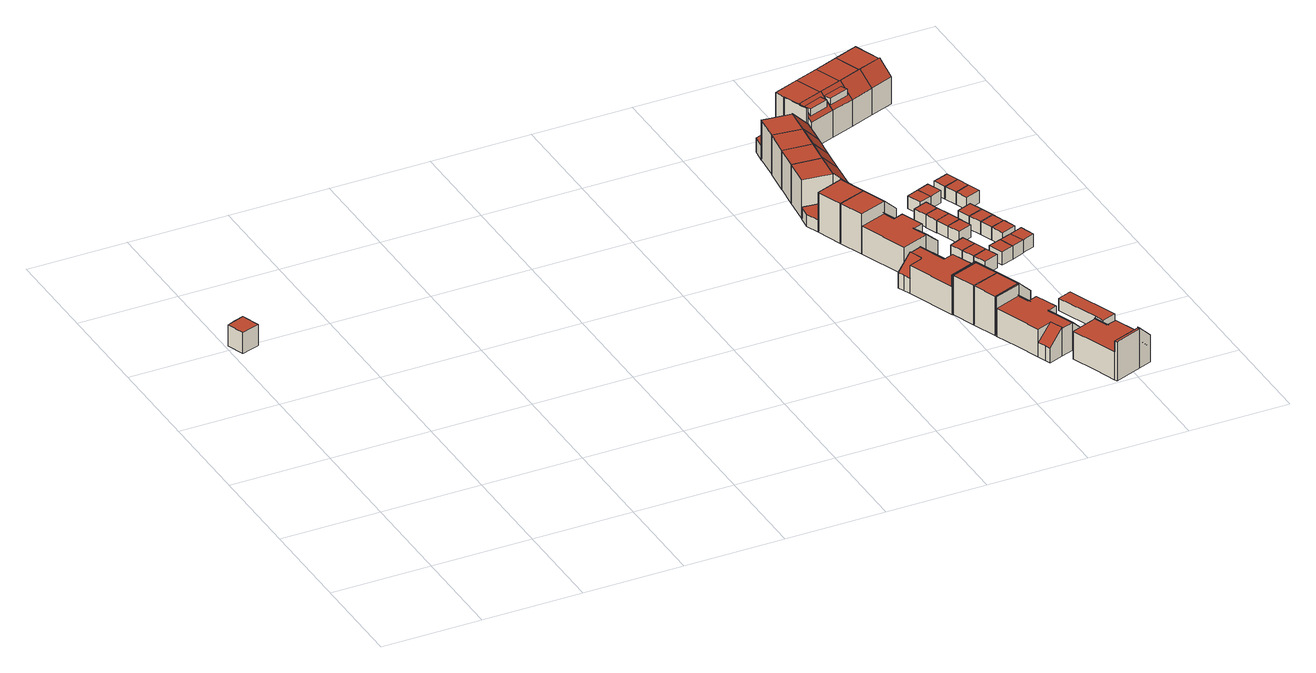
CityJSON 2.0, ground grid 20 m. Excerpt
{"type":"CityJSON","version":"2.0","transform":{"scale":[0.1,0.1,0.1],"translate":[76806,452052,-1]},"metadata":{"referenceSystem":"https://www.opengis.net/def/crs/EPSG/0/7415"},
"CityObjects":{
"building1":{"type":"Building","attributes":{"Volume":63.11,"Dakoppervlakte":14.38,"Muuroppervlakte":66.57,"Vloeroppervlakte":14.38,"hoogte_Z_max_in_m_NAP":3.98,"GEB_DOEL":"overige gebruiksfunctie","dateOfConstruction":"1982-01-01","measuredHeight":4.39},"geometry":[{"type":"Solid","lod":"2","boundaries":[[[[0,1,2,3,4,5,6,7,8]],[[9,10,11,12,13,14,15,16,17]],[[2,1,14,13]],[[10,5,4,11]],[[14,1,0,8,7,6,5,10,9,17,16,15]],[[11,4,3,2,13,12]]]],"semantics":{"surfaces":[{"type":"GroundSurface"},{"type":"RoofSurface"},{"type":"WallSurface"}],"values":[[0,1,2,2,2,2]]}}]},
"building2":{"type":"Building","attributes":{"Volume":631.82,"Dakoppervlakte":130.33,"Muuroppervlakte":265.92,"Vloeroppervlakte":115.38,"hoogte_Z_max_in_m_NAP":8.09,"GEB_DOEL":"woonfunctie","dateOfConstruction":"1982-01-01","measuredHeight":8.44},"geometry":[{"type":"Solid","lod":"2","boundaries":[[[[18,19,20,21,22,23,24,25,26,27,28]],[[29,30,31,32,33,34,35,36,37,38,39,40,41]],[[42,43,44,45,40,46]],[[47,48,32,49,50,51,52,53,54,55,35]],[[56,57,58,59]],[[60,61,62,63]],[[21,20,38,37]],[[41,45,28,27,29]],[[20,19,43,42,38]],[[18,44,43,19]],[[18,28,45,44]],[[45,41,40]],[[39,46,40]],[[46,39,38,42]],[[37,54,53,22,21]],[[56,26,25,57]],[[27,26,56,59,29]],[[60,57,25,24,61]],[[62,61,24,23,52]],[[63,58,57,60]],[[63,62,52,51,58]],[[48,33,32]],[[33,48,47,34]],[[34,47,35]],[[54,37,36,55]],[[55,36,35]],[[31,49,32]],[[50,49,31,30]],[[51,50,30,29,59,58]],[[23,22,53,52]]]],"semantics":{"surfaces":[{"type":"GroundSurface"},{"type":"RoofSurface"},{"type":"WallSurface"}],"values":[[0,1,1,1,1,1,2,2,2,2,2,2,2,2,2,2,2,2,2,2,2,2,2,2,2,2,2,2,2,2]]}}]},
"building3":{"type":"Building","attributes":{"Volume":345.55,"Dakoppervlakte":49.76,"Muuroppervlakte":207.86,"Vloeroppervlakte":43.97,"hoogte_Z_max_in_m_NAP":8.09,"GEB_DOEL":"woonfunctie","dateOfConstruction":"1982-01-01","measuredHeight":8.43},"geometry":[{"type":"Solid","lod":"2","boundaries":[[[[64,65,66,67,68,69]],[[56,70,71,57]],[[72,61,60,73]],[[65,56,57,66]],[[65,64,70,56]],[[69,71,70,64]],[[73,71,69,68,72]],[[72,68,67,61]],[[66,57,60,61,67]],[[60,57,71,73]]]],"semantics":{"surfaces":[{"type":"GroundSurface"},{"type":"RoofSurface"},{"type":"WallSurface"}],"values":[[0,1,1,2,2,2,2,2,2,2]]}}]},
"building4":{"type":"Building","attributes":{"Volume":350.08,"Dakoppervlakte":50.56,"Muuroppervlakte":208.28,"Vloeroppervlakte":44.71,"hoogte_Z_max_in_m_NAP":8.09,"GEB_DOEL":"woonfunctie","dateOfConstruction":"1982-01-01","measuredHeight":8.39},"geometry":[{"type":"Solid","lod":"2","boundaries":[[[[74,75,76,64,69,68]],[[70,77,78,71]],[[79,80,72,73]],[[71,69,64,70]],[[70,64,76,77]],[[75,78,77,76]],[[80,74,68,72]],[[68,69,71,73,72]],[[79,78,75,74,80]],[[73,71,78,79]]]],"semantics":{"surfaces":[{"type":"GroundSurface"},{"type":"RoofSurface"},{"type":"WallSurface"}],"values":[[0,1,1,2,2,2,2,2,2,2]]}}]},
"building5":{"type":"Building","attributes":{"Volume":629.74,"Dakoppervlakte":131.59,"Muuroppervlakte":264.04,"Vloeroppervlakte":116.25,"hoogte_Z_max_in_m_NAP":8.09,"GEB_DOEL":"woonfunctie","dateOfConstruction":"1982-01-01","measuredHeight":8.4},"geometry":[{"type":"Solid","lod":"2","boundaries":[[[[81,82,83,84,76,75,74,85,86,87,88,89]],[[90,91,92,93,94,95,96,97,98,99,100,101,102,103]],[[104,105,106,107,93,108]],[[109,101,110,111,98,112,113,114,115,116,117]],[[77,118,119,78]],[[80,79,120,121]],[[96,95,88,87]],[[82,81,104,108]],[[104,81,89,105]],[[89,88,95,106,105]],[[92,108,93]],[[106,95,94,107]],[[107,94,93]],[[87,86,114,113,96]],[[78,75,76,77]],[[118,77,76,84,90]],[[121,115,85,74,80]],[[74,75,78,79,80]],[[79,78,119,120]],[[119,116,115,121,120]],[[111,99,98]],[[99,111,110,100]],[[100,110,101]],[[117,103,102,109]],[[109,102,101]],[[97,112,98]],[[97,96,113,112]],[[118,90,103,117,116,119]],[[115,114,86,85]],[[90,84,83,82,108,92,91]]]],"semantics":{"surfaces":[{"type":"GroundSurface"},{"type":"RoofSurface"},{"type":"WallSurface"}],"values":[[0,1,1,1,1,1,2,2,2,2,2,2,2,2,2,2,2,2,2,2,2,2,2,2,2,2,2,2,2,2]]}}]},
"building6":{"type":"Building","attributes":{"Volume":73.48,"Dakoppervlakte":29.2,"Muuroppervlakte":61.41,"Vloeroppervlakte":29.2,"hoogte_Z_max_in_m_NAP":2.24,"GEB_DOEL":"overige gebruiksfunctie","dateOfConstruction":"1982-01-01","measuredHeight":2.52},"geometry":[{"type":"Solid","lod":"2","boundaries":[[[[122,123,124,125,126]],[[127,128,129,130,131]],[[123,122,128,127]],[[126,129,128,122]],[[126,125,130,129]],[[124,131,130,125]],[[127,131,124,123]]]],"semantics":{"surfaces":[{"type":"GroundSurface"},{"type":"RoofSurface"},{"type":"WallSurface"}],"values":[[0,1,2,2,2,2,2]]}}]},
"building7":{"type":"Building","attributes":{"Volume":375.95,"Dakoppervlakte":54.83,"Muuroppervlakte":213.98,"Vloeroppervlakte":48.4,"hoogte_Z_max_in_m_NAP":8.09,"GEB_DOEL":"woonfunctie","dateOfConstruction":"1982-01-01","measuredHeight":8.38},"geometry":[{"type":"Solid","lod":"2","boundaries":[[[[132,124,133,123,134,135]],[[136,137,138,139]],[[140,141,142,143]],[[124,138,137,133]],[[139,138,124,132]],[[132,135,136,139]],[[141,136,135,134,142]],[[134,123,143,142]],[[140,143,123,133,137]],[[140,137,136,141]]]],"semantics":{"surfaces":[{"type":"GroundSurface"},{"type":"RoofSurface"},{"type":"WallSurface"}],"values":[[0,1,1,2,2,2,2,2,2,2]]}}]},
"building8":{"type":"Building","attributes":{"Volume":358.15,"Dakoppervlakte":52.11,"Muuroppervlakte":210.43,"Vloeroppervlakte":46.04,"hoogte_Z_max_in_m_NAP":8.09,"GEB_DOEL":"woonfunctie","dateOfConstruction":"1982-01-01","measuredHeight":8.38},"geometry":[{"type":"Solid","lod":"2","boundaries":[[[[132,135,134,144,145,146]],[[139,147,148,136]],[[141,149,150,142]],[[132,146,147,139]],[[147,146,145,148]],[[139,136,135,132]],[[145,144,150,149,148]],[[134,142,150,144]],[[135,136,141,142,134]],[[141,136,148,149]]]],"semantics":{"surfaces":[{"type":"GroundSurface"},{"type":"RoofSurface"},{"type":"WallSurface"}],"values":[[0,1,1,2,2,2,2,2,2,2]]}}]},
"building9":{"type":"Building","attributes":{"Volume":495.8,"Dakoppervlakte":99.49,"Muuroppervlakte":199.19,"Vloeroppervlakte":91.23,"hoogte_Z_max_in_m_NAP":5.7,"GEB_DOEL":"woonfunctie","dateOfConstruction":"1982-01-01","measuredHeight":5.99},"geometry":[{"type":"Solid","lod":"2","boundaries":[[[[146,151,144,152,153,154]],[[155,156,157,158,159,160,161,162,163,164]],[[159,165,166,156,167,168,169,170,171,172]],[[161,151,146,162]],[[146,154,163,162]],[[161,171,170,144,151]],[[153,152,169,168,164]],[[170,169,152,144]],[[166,157,156]],[[157,166,165,158]],[[158,165,159]],[[171,161,160,172]],[[172,160,159]],[[155,167,156]],[[167,155,164,168]],[[163,154,153,164]]]],"semantics":{"surfaces":[{"type":"GroundSurface"},{"type":"RoofSurface"},{"type":"WallSurface"}],"values":[[0,1,1,2,2,2,2,2,2,2,2,2,2,2,2,2]]}}]},
"building10":{"type":"Building","attributes":{"Volume":377.14,"Dakoppervlakte":55.23,"Muuroppervlakte":212.47,"Vloeroppervlakte":48.78,"hoogte_Z_max_in_m_NAP":8.08,"GEB_DOEL":"woonfunctie","dateOfConstruction":"1982-01-01","measuredHeight":8.31},"geometry":[{"type":"Solid","lod":"2","boundaries":[[[[173,174,175,176,177,178]],[[179,180,181,182]],[[183,184,185,186]],[[179,182,175,174]],[[179,174,173,180]],[[178,181,180,173]],[[186,181,178,177,183]],[[183,177,176,184]],[[185,184,176,175,182]],[[181,186,185,182]]]],"semantics":{"surfaces":[{"type":"GroundSurface"},{"type":"RoofSurface"},{"type":"WallSurface"}],"values":[[0,1,1,2,2,2,2,2,2,2]]}}]},
"building11":{"type":"Building","attributes":{"Volume":340.98,"Dakoppervlakte":49.73,"Muuroppervlakte":205.71,"Vloeroppervlakte":43.99,"hoogte_Z_max_in_m_NAP":8.08,"GEB_DOEL":"woonfunctie","dateOfConstruction":"1982-01-01","measuredHeight":8.33},"geometry":[{"type":"Solid","lod":"2","boundaries":[[[[175,174,187,188,189,176]],[[190,179,182,191]],[[184,192,193,185]],[[188,187,190,191]],[[179,190,187,174]],[[179,174,175,182]],[[184,185,182,175,176]],[[184,176,189,192]],[[189,188,191,193,192]],[[185,193,191,182]]]],"semantics":{"surfaces":[{"type":"GroundSurface"},{"type":"RoofSurface"},{"type":"WallSurface"}],"values":[[0,1,1,2,2,2,2,2,2,2]]}}]},
"building12":{"type":"Building","attributes":{"Volume":511.11,"Dakoppervlakte":100.21,"Muuroppervlakte":246.52,"Vloeroppervlakte":91.75,"hoogte_Z_max_in_m_NAP":8.06,"GEB_DOEL":"woonfunctie","dateOfConstruction":"1982-01-01","measuredHeight":8.38},"geometry":[{"type":"Solid","lod":"2","boundaries":[[[[194,195,196,197,198,199,200,201,202,203]],[[204,205,206,207,208,209,210,211,212,213,214]],[[208,215,216,205,217,218,219,220,221,222,223,224]],[[225,226,227,228,229]],[[230,231,232,233]],[[199,211,210,200]],[[220,203,202,201,222,221]],[[210,223,222,201,200]],[[226,213,197,196,227]],[[195,194,232,231,228]],[[203,220,233,232,194]],[[230,229,228,231]],[[230,233,220,219,229]],[[216,206,205]],[[206,216,215,207]],[[207,215,208]],[[223,210,209,224]],[[224,209,208]],[[204,217,205]],[[217,204,214,218]],[[218,214,213,226,225,229,219]],[[227,196,195,228]],[[199,198,197,213,212,211]]]],"semantics":{"surfaces":[{"type":"GroundSurface"},{"type":"RoofSurface"},{"type":"WallSurface"}],"values":[[0,1,1,1,1,2,2,2,2,2,2,2,2,2,2,2,2,2,2,2,2,2,2]]}}]},
"building13":{"type":"Building","attributes":{"Volume":353.76,"Dakoppervlakte":51.44,"Muuroppervlakte":208.81,"Vloeroppervlakte":45.46,"hoogte_Z_max_in_m_NAP":8.09,"GEB_DOEL":"woonfunctie","dateOfConstruction":"1982-01-01","measuredHeight":8.36},"geometry":[{"type":"Solid","lod":"2","boundaries":[[[[234,235,236,237,238,239]],[[190,191,240,241]],[[192,242,243,193]],[[238,237,191,190]],[[239,241,240,234]],[[190,241,239,238]],[[192,193,191,237,236]],[[192,236,235,242]],[[235,234,240,243,242]],[[193,243,240,191]]]],"semantics":{"surfaces":[{"type":"GroundSurface"},{"type":"RoofSurface"},{"type":"WallSurface"}],"values":[[0,1,1,2,2,2,2,2,2,2]]}}]},
"building14":{"type":"Building","attributes":{"Volume":368.19,"Dakoppervlakte":53.79,"Muuroppervlakte":210.91,"Vloeroppervlakte":47.53,"hoogte_Z_max_in_m_NAP":8.09,"GEB_DOEL":"woonfunctie","dateOfConstruction":"1982-01-01","measuredHeight":8.34},"geometry":[{"type":"Solid","lod":"2","boundaries":[[[[244,245,246,247,248,249]],[[241,240,250,251]],[[252,253,243,242]],[[244,251,250,245]],[[251,244,249,241]],[[241,249,248,240]],[[242,247,246,252]],[[246,245,250,253,252]],[[243,240,248,247,242]],[[250,240,243,253]]]],"semantics":{"surfaces":[{"type":"GroundSurface"},{"type":"RoofSurface"},{"type":"WallSurface"}],"values":[[0,1,1,2,2,2,2,2,2,2]]}}]},
"building15":{"type":"Building","attributes":{"Volume":23.22,"Dakoppervlakte":8.68,"Muuroppervlakte":31.62,"Vloeroppervlakte":8.68,"hoogte_Z_max_in_m_NAP":2.35,"GEB_DOEL":"onbekend","dateOfConstruction":"1982-01-01","measuredHeight":2.67},"geometry":[{"type":"Solid","lod":"2","boundaries":[[[[254,255,256,257]],[[258,259,260,261]],[[254,257,260,259]],[[257,256,261,260]],[[258,261,256,255]],[[255,254,259,258]]]],"semantics":{"surfaces":[{"type":"GroundSurface"},{"type":"RoofSurface"},{"type":"WallSurface"}],"values":[[0,1,2,2,2,2]]}}]},
"building16":{"type":"Building","attributes":{"Volume":23.21,"Dakoppervlakte":8.68,"Muuroppervlakte":31.6,"Vloeroppervlakte":8.68,"hoogte_Z_max_in_m_NAP":2.35,"GEB_DOEL":"onbekend","dateOfConstruction":"1982-01-01","measuredHeight":2.67},"geometry":[{"type":"Solid","lod":"2","boundaries":[[[[262,256,255,263]],[[264,258,261,265]],[[262,263,264,265]],[[255,258,264,263]],[[256,261,258,255]],[[256,262,265,261]]]],"semantics":{"surfaces":[{"type":"GroundSurface"},{"type":"RoofSurface"},{"type":"WallSurface"}],"values":[[0,1,2,2,2,2]]}}]},
"building17":{"type":"Building","attributes":{"Volume":23.73,"Dakoppervlakte":8.68,"Muuroppervlakte":32.3,"Vloeroppervlakte":8.68,"hoogte_Z_max_in_m_NAP":2.35,"GEB_DOEL":"onbekend","dateOfConstruction":"1982-01-01","measuredHeight":2.73},"geometry":[{"type":"Solid","lod":"2","boundaries":[[[[266,267,268,269]],[[270,264,265,271]],[[271,269,268,270]],[[267,264,270,268]],[[264,267,266,265]],[[266,269,271,265]]]],"semantics":{"surfaces":[{"type":"GroundSurface"},{"type":"RoofSurface"},{"type":"WallSurface"}],"values":[[0,1,2,2,2,2]]}}]},
"building18":{"type":"Building","attributes":{"Volume":111.25,"Dakoppervlakte":36.44,"Muuroppervlakte":134.8,"Vloeroppervlakte":36.43,"hoogte_Z_max_in_m_NAP":8.09,"GEB_DOEL":"overige gebruiksfunctie","dateOfConstruction":"1982-01-01","measuredHeight":8.37},"geometry":[{"type":"Solid","lod":"2","boundaries":[[[[272,273,274,275,276,277,278,279,280,281]],[[282,283,284,285,286,287,288]],[[289,290,291,292]],[[293,294,295,296]],[[297,298,296,295]],[[286,278,277,276,288,287]],[[275,282,288,276]],[[280,279,285,284]],[[278,286,285,279]],[[290,289,281,280,284]],[[298,291,296]],[[297,295,292]],[[292,295,294,299,273,272,281,289]],[[274,273,299,294,293,300,283]],[[298,297,292,291]],[[300,293,296,291,290,284,283]],[[275,274,283,282]]]],"semantics":{"surfaces":[{"type":"GroundSurface"},{"type":"RoofSurface"},{"type":"WallSurface"}],"values":[[0,1,1,1,1,2,2,2,2,2,2,2,2,2,2,2,2]]}}]},
"building19":{"type":"Building","attributes":{"Volume":92.59,"Dakoppervlakte":35.46,"Muuroppervlakte":83.41,"Vloeroppervlakte":35.46,"hoogte_Z_max_in_m_NAP":2.35,"GEB_DOEL":"onbekend","dateOfConstruction":"1982-01-01","measuredHeight":2.69},"geometry":[{"type":"Solid","lod":"2","boundaries":[[[[301,302,303,304,305,306,307,308]],[[309,310,311,312,313]],[[314,315,316,317]],[[313,307,306,309]],[[306,305,310,309]],[[311,310,305,304,314]],[[313,312,308,307]],[[303,315,314,304]],[[303,302,316,315]],[[301,317,316,302]],[[308,312,311,314,317,301]]]],"semantics":{"surfaces":[{"type":"GroundSurface"},{"type":"RoofSurface"},{"type":"WallSurface"}],"values":[[0,1,1,2,2,2,2,2,2,2,2]]}}]},
"building20":{"type":"Building","attributes":{"Volume":21.88,"Dakoppervlakte":8.26,"Muuroppervlakte":30.49,"Vloeroppervlakte":8.26,"hoogte_Z_max_in_m_NAP":2.34,"GEB_DOEL":"onbekend","dateOfConstruction":"1982-01-01","measuredHeight":2.65},"geometry":[{"type":"Solid","lod":"2","boundaries":[[[[318,319,320,321,322]],[[323,324,325,326,327]],[[319,318,323,327]],[[325,324,323,318,322,321]],[[320,326,325,321]],[[320,319,327,326]]]],"semantics":{"surfaces":[{"type":"GroundSurface"},{"type":"RoofSurface"},{"type":"WallSurface"}],"values":[[0,1,2,2,2,2]]}}]},
"building21":{"type":"Building","attributes":{"Volume":22.32,"Dakoppervlakte":8.26,"Muuroppervlakte":31.1,"Vloeroppervlakte":8.26,"hoogte_Z_max_in_m_NAP":2.34,"GEB_DOEL":"onbekend","dateOfConstruction":"1982-01-01","measuredHeight":2.7},"geometry":[{"type":"Solid","lod":"2","boundaries":[[[[328,329,330,331]],[[325,332,333,326]],[[331,330,333,332]],[[330,329,326,333]],[[328,325,326,329]],[[328,331,332,325]]]],"semantics":{"surfaces":[{"type":"GroundSurface"},{"type":"RoofSurface"},{"type":"WallSurface"}],"values":[[0,1,2,2,2,2]]}}]},
"building22":{"type":"Building","attributes":{"Volume":22.12,"Dakoppervlakte":8.26,"Muuroppervlakte":30.82,"Vloeroppervlakte":8.26,"hoogte_Z_max_in_m_NAP":2.34,"GEB_DOEL":"onbekend","dateOfConstruction":"1982-01-01","measuredHeight":2.68},"geometry":[{"type":"Solid","lod":"2","boundaries":[[[[334,335,336,337]],[[338,333,332,339]],[[337,333,338,334]],[[337,336,332,333]],[[335,339,332,336]],[[335,334,338,339]]]],"semantics":{"surfaces":[{"type":"GroundSurface"},{"type":"RoofSurface"},{"type":"WallSurface"}],"values":[[0,1,2,2,2,2]]}}]},
"building23":{"type":"Building","attributes":{"Volume":22.14,"Dakoppervlakte":8.26,"Muuroppervlakte":30.86,"Vloeroppervlakte":8.26,"hoogte_Z_max_in_m_NAP":2.34,"GEB_DOEL":"onbekend","dateOfConstruction":"1982-01-01","measuredHeight":2.68},"geometry":[{"type":"Solid","lod":"2","boundaries":[[[[340,341,335,334]],[[342,338,339,343]],[[342,340,334,338]],[[334,335,339,338]],[[341,343,339,335]],[[341,340,342,343]]]],"semantics":{"surfaces":[{"type":"GroundSurface"},{"type":"RoofSurface"},{"type":"WallSurface"}],"values":[[0,1,2,2,2,2]]}}]},
"building24":{"type":"Building","attributes":{"Volume":22.62,"Dakoppervlakte":8.3,"Muuroppervlakte":31.46,"Vloeroppervlakte":8.3,"hoogte_Z_max_in_m_NAP":2.35,"GEB_DOEL":"onbekend","dateOfConstruction":"1982-01-01","measuredHeight":2.73},"geometry":[{"type":"Solid","lod":"2","boundaries":[[[[344,345,346,347]],[[348,349,350,351]],[[347,349,348,344]],[[347,346,350,349]],[[345,351,350,346]],[[344,348,351,345]]]],"semantics":{"surfaces":[{"type":"GroundSurface"},{"type":"RoofSurface"},{"type":"WallSurface"}],"values":[[0,1,2,2,2,2]]}}]},
"building25":{"type":"Building","attributes":{"Volume":21.78,"Dakoppervlakte":8.25,"Muuroppervlakte":30.41,"Vloeroppervlakte":8.25,"hoogte_Z_max_in_m_NAP":2.35,"GEB_DOEL":"onbekend","dateOfConstruction":"1982-01-01","measuredHeight":2.64},"geometry":[{"type":"Solid","lod":"2","boundaries":[[[[352,353,354,355]],[[356,357,358,359]],[[355,354,357,356]],[[353,358,357,354]],[[352,359,358,353]],[[359,352,355,356]]]],"semantics":{"surfaces":[{"type":"GroundSurface"},{"type":"RoofSurface"},{"type":"WallSurface"}],"values":[[0,1,2,2,2,2]]}}]},
"building26":{"type":"Building","attributes":{"Volume":22.51,"Dakoppervlakte":8.3,"Muuroppervlakte":31.31,"Vloeroppervlakte":8.3,"hoogte_Z_max_in_m_NAP":2.35,"GEB_DOEL":"onbekend","dateOfConstruction":"1982-01-01","measuredHeight":2.71},"geometry":[{"type":"Solid","lod":"2","boundaries":[[[[360,361,345,344,362]],[[363,364,365,348,351]],[[345,361,363,351]],[[363,361,360,364]],[[348,365,364,360,362,344]],[[344,345,351,348]]]],"semantics":{"surfaces":[{"type":"GroundSurface"},{"type":"RoofSurface"},{"type":"WallSurface"}],"values":[[0,1,2,2,2,2]]}}]},
"building27":{"type":"Building","attributes":{"Volume":376.24,"Dakoppervlakte":45.34,"Muuroppervlakte":212.86,"Vloeroppervlakte":47.68,"hoogte_Z_max_in_m_NAP":8.09,"GEB_DOEL":"woonfunctie","dateOfConstruction":"1982-01-01","measuredHeight":8.38},"children":["building27-1"],"geometry":[{"type":"Solid","lod":"2","boundaries":[[[[366,367,368,369,273,272,281,370]],[[371,372,373,289,292]],[[374,297,299,375,376],[377,378,379,380]],[[372,371,367,366]],[[372,366,370,373]],[[370,281,289,373]],[[369,368,376,375]],[[374,376,368,367,371]],[[297,292,272,273,299]],[[299,273,369,375]],[[292,297,374,371]],[[289,281,272,292]],[[379,381,382,380]],[[381,379,378]],[[378,377,382,381]],[[382,377,380]]]],"semantics":{"surfaces":[{"type":"GroundSurface"},{"type":"RoofSurface"},{"type":"WallSurface"}],"values":[[0,1,1,2,2,2,2,2,2,2,2,2,1,2,2,2]]}}]},
"building27-1":{"type":"BuildingInstallation","attributes":{"relationToConstruction":"outside"},"parents":["building27"],"geometry":[{"type":"MultiSurface","lod":"2","boundaries":[[[379,381,382,380]],[[381,379,378]],[[378,377,382,381]],[[382,377,380]]],"semantics":{"surfaces":[{"type":"RoofSurface"},{"type":"WallSurface"}],"values":[0,1,1,1]}}]},
"building28":{"type":"Building","attributes":{"Volume":21.94,"Dakoppervlakte":8.26,"Muuroppervlakte":30.61,"Vloeroppervlakte":8.26,"hoogte_Z_max_in_m_NAP":2.35,"GEB_DOEL":"onbekend","dateOfConstruction":"1982-01-01","measuredHeight":2.66},"geometry":[{"type":"Solid","lod":"2","boundaries":[[[[353,383,384,354]],[[385,386,358,357]],[[384,383,386,385]],[[353,358,386,383]],[[354,357,358,353]],[[385,357,354,384]]]],"semantics":{"surfaces":[{"type":"GroundSurface"},{"type":"RoofSurface"},{"type":"WallSurface"}],"values":[[0,1,2,2,2,2]]}}]},
"building29":{"type":"Building","attributes":{"Volume":22.71,"Dakoppervlakte":8.45,"Muuroppervlakte":31.33,"Vloeroppervlakte":8.45,"hoogte_Z_max_in_m_NAP":2.34,"GEB_DOEL":"onbekend","dateOfConstruction":"1982-01-01","measuredHeight":2.69},"geometry":[{"type":"Solid","lod":"2","boundaries":[[[[387,388,389,390]],[[391,392,393,394]],[[387,390,392,391]],[[390,389,393,392]],[[388,394,393,389]],[[388,387,391,394]]]],"semantics":{"surfaces":[{"type":"GroundSurface"},{"type":"RoofSurface"},{"type":"WallSurface"}],"values":[[0,1,2,2,2,2]]}}]},
"building30":{"type":"Building","attributes":{"Volume":22.92,"Dakoppervlakte":8.43,"Muuroppervlakte":31.65,"Vloeroppervlakte":8.43,"hoogte_Z_max_in_m_NAP":2.34,"GEB_DOEL":"onbekend","dateOfConstruction":"1982-01-01","measuredHeight":2.72},"geometry":[{"type":"Solid","lod":"2","boundaries":[[[[395,396,397,398]],[[399,400,392,391]],[[398,400,399,395]],[[398,397,392,400]],[[396,391,392,397]],[[396,395,399,391]]]],"semantics":{"surfaces":[{"type":"GroundSurface"},{"type":"RoofSurface"},{"type":"WallSurface"}],"values":[[0,1,2,2,2,2]]}}]},
"building31":{"type":"Building","attributes":{"Volume":23.08,"Dakoppervlakte":8.44,"Muuroppervlakte":31.85,"Vloeroppervlakte":8.44,"hoogte_Z_max_in_m_NAP":2.34,"GEB_DOEL":"onbekend","dateOfConstruction":"1982-01-01","measuredHeight":2.73},"geometry":[{"type":"Solid","lod":"2","boundaries":[[[[401,402,395,398]],[[403,400,399,404]],[[403,401,398,400]],[[395,399,400,398]],[[402,404,399,395]],[[402,401,403,404]]]],"semantics":{"surfaces":[{"type":"GroundSurface"},{"type":"RoofSurface"},{"type":"WallSurface"}],"values":[[0,1,2,2,2,2]]}}]},
"building32":{"type":"Building","attributes":{"Volume":22.93,"Dakoppervlakte":8.44,"Muuroppervlakte":31.64,"Vloeroppervlakte":8.44,"hoogte_Z_max_in_m_NAP":2.34,"GEB_DOEL":"onbekend","dateOfConstruction":"1982-01-01","measuredHeight":2.72},"geometry":[{"type":"Solid","lod":"2","boundaries":[[[[402,401,405,406,407]],[[408,409,403,404,410]],[[403,409,408,406,405,401]],[[401,402,404,403]],[[407,410,404,402]],[[407,406,408,410]]]],"semantics":{"surfaces":[{"type":"GroundSurface"},{"type":"RoofSurface"},{"type":"WallSurface"}],"values":[[0,1,2,2,2,2]]}}]},
"building33":{"type":"Building","attributes":{"Volume":22.13,"Dakoppervlakte":8.3,"Muuroppervlakte":30.78,"Vloeroppervlakte":8.3,"hoogte_Z_max_in_m_NAP":2.35,"GEB_DOEL":"onbekend","dateOfConstruction":"1982-01-01","measuredHeight":2.67},"geometry":[{"type":"Solid","lod":"2","boundaries":[[[[411,412,413,414]],[[363,415,416,364]],[[414,364,416,411]],[[414,413,363,364]],[[412,415,363,413]],[[415,412,411,416]]]],"semantics":{"surfaces":[{"type":"GroundSurface"},{"type":"RoofSurface"},{"type":"WallSurface"}],"values":[[0,1,2,2,2,2]]}}]},
"building34":{"type":"Building","attributes":{"Volume":22.93,"Dakoppervlakte":8.6,"Muuroppervlakte":31.44,"Vloeroppervlakte":8.6,"hoogte_Z_max_in_m_NAP":2.35,"GEB_DOEL":"onbekend","dateOfConstruction":"1982-01-01","measuredHeight":2.67},"geometry":[{"type":"Solid","lod":"2","boundaries":[[[[417,418,419,420]],[[421,422,423,424]],[[417,420,422,421]],[[420,419,423,422]],[[418,424,423,419]],[[421,424,418,417]]]],"semantics":{"surfaces":[{"type":"GroundSurface"},{"type":"RoofSurface"},{"type":"WallSurface"}],"values":[[0,1,2,2,2,2]]}}]},
"building35":{"type":"Building","attributes":{"Volume":22.78,"Dakoppervlakte":8.6,"Muuroppervlakte":31.23,"Vloeroppervlakte":8.6,"hoogte_Z_max_in_m_NAP":2.35,"GEB_DOEL":"onbekend","dateOfConstruction":"1982-01-01","measuredHeight":2.65},"geometry":[{"type":"Solid","lod":"2","boundaries":[[[[420,419,425,426,427]],[[428,429,423,422,430]],[[427,426,428,430]],[[423,429,428,426,425,419]],[[420,422,423,419]],[[420,427,430,422]]]],"semantics":{"surfaces":[{"type":"GroundSurface"},{"type":"RoofSurface"},{"type":"WallSurface"}],"values":[[0,1,2,2,2,2]]}}]},
"building36":{"type":"Building","attributes":{"Volume":342.42,"Dakoppervlakte":40.53,"Muuroppervlakte":205.04,"Vloeroppervlakte":43.55,"hoogte_Z_max_in_m_NAP":8.08,"GEB_DOEL":"woonfunctie","dateOfConstruction":"1982-01-01","measuredHeight":8.34},"children":["building36-1"],"geometry":[{"type":"Solid","lod":"2","boundaries":[[[[368,367,366,431,432,433]],[[372,371,434,435]],[[436,374,376,437],[438,439,440,441]],[[366,367,371,372]],[[435,434,432,431]],[[368,433,437,376]],[[434,436,437,433,432]],[[374,371,367,368,376]],[[371,374,436,434]],[[372,435,431,366]],[[442,443,438,441]],[[442,441,440]],[[440,439,443,442]],[[443,439,438]]]],"semantics":{"surfaces":[{"type":"GroundSurface"},{"type":"RoofSurface"},{"type":"WallSurface"}],"values":[[0,1,1,2,2,2,2,2,2,2,1,2,2,2]]}}]},
"building36-1":{"type":"BuildingInstallation","attributes":{"relationToConstruction":"outside"},"parents":["building36"],"geometry":[{"type":"MultiSurface","lod":"2","boundaries":[[[442,443,438,441]],[[442,441,440]],[[440,439,443,442]],[[443,439,438]]],"semantics":{"surfaces":[{"type":"RoofSurface"},{"type":"WallSurface"}],"values":[0,1,1,1]}}]},
"building37":{"type":"Building","attributes":{"Volume":23.14,"Dakoppervlakte":8.6,"Muuroppervlakte":31.73,"Vloeroppervlakte":8.6,"hoogte_Z_max_in_m_NAP":2.35,"GEB_DOEL":"onbekend","dateOfConstruction":"1982-01-01","measuredHeight":2.69},"geometry":[{"type":"Solid","lod":"2","boundaries":[[[[427,426,444,445]],[[430,446,447,428]],[[427,445,446,430]],[[445,444,447,446]],[[447,444,426,428]],[[426,427,430,428]]]],"semantics":{"surfaces":[{"type":"GroundSurface"},{"type":"RoofSurface"},{"type":"WallSurface"}],"values":[[0,1,2,2,2,2]]}}]},
"building38":{"type":"Building","attributes":{"Volume":348.77,"Dakoppervlakte":50.63,"Muuroppervlakte":207.18,"Vloeroppervlakte":44.86,"hoogte_Z_max_in_m_NAP":8.07,"GEB_DOEL":"woonfunctie","dateOfConstruction":"1982-01-01","measuredHeight":8.35},"geometry":[{"type":"Solid","lod":"2","boundaries":[[[[448,449,450,433,432,431]],[[435,434,451,452]],[[437,453,454,436]],[[452,448,431,435]],[[431,432,434,435]],[[451,449,448,452]],[[451,454,453,450,449]],[[432,433,437,436,434]],[[453,437,433,450]],[[454,451,434,436]]]],"semantics":{"surfaces":[{"type":"GroundSurface"},{"type":"RoofSurface"},{"type":"WallSurface"}],"values":[[0,1,1,2,2,2,2,2,2,2]]}}]},
"building39":{"type":"Building","attributes":{"Volume":347.37,"Dakoppervlakte":50.58,"Muuroppervlakte":206.38,"Vloeroppervlakte":44.81,"hoogte_Z_max_in_m_NAP":8.06,"GEB_DOEL":"woonfunctie","dateOfConstruction":"1982-01-01","measuredHeight":8.32},"geometry":[{"type":"Solid","lod":"2","boundaries":[[[[455,456,457,450,449,448]],[[452,451,458,459]],[[453,460,461,454]],[[448,449,451,452]],[[455,459,458,456]],[[448,452,459,455]],[[451,449,450,453,454]],[[450,457,460,453]],[[458,461,460,457,456]],[[451,454,461,458]]]],"semantics":{"surfaces":[{"type":"GroundSurface"},{"type":"RoofSurface"},{"type":"WallSurface"}],"values":[[0,1,1,2,2,2,2,2,2,2]]}}]}
},
"vertices":[
[19,779,6],[18,779,6],[6,814,6],[24,821,6],[42,827,6],[54,791,6],[53,790,6],[43,787,6],[36,785,6],[53,790,50],[54,791,50],[42,827,50],[24,821,50],[6,814,50],[18,779,50],[19,779,50],[36,785,50],[43,787,50],
[1158,442,6],[1153,454,6],[1182,465,6],[1206,474,6],[1235,484,6],[1280,363,6],[1281,360,6],[1254,350,6],[1199,330,6],[1198,332,6],[1163,428,6],[1198,332,65],[1252,352,65],[1243,375,65],[1245,375,65],[1264,382,65],[1247,427,65],[1228,420,65],[1226,420,65],[1206,474,65],[1182,465,65],[1191,439,65],[1190,438,65],[1163,428,65],[1182,465,67],[1153,454,38],[1158,442,38],[1163,428,38],[1191,439,67],[1247,427,46],[1264,382,46],[1243,375,67],[1252,352,67],[1253,353,66],[1280,363,38],[1235,484,38],[1206,474,67],[1226,420,67],[1199,330,89],[1254,350,89],[1253,353,89],[1198,332,89],[1254,350,91],[1281,360,63],[1280,363,63],[1253,353,91],
[1217,283,7],[1199,330,7],[1254,350,7],[1281,360,7],[1299,313,7],[1272,303,7],[1217,283,89],[1272,303,89],[1299,313,63],[1272,303,91],
[1316,265,7],[1290,255,7],[1235,234,7],[1235,234,89],[1290,255,89],[1290,255,91],[1316,265,63],
[1277,121,7],[1271,136,7],[1253,186,7],[1236,231,7],[1318,261,7],[1362,139,7],[1334,129,7],[1310,120,7],[1281,109,7],[1236,231,65],[1253,186,65],[1271,136,65],[1298,146,65],[1300,146,65],[1310,120,65],[1334,129,65],[1314,183,65],[1316,184,65],[1334,191,65],[1317,236,65],[1299,229,65],[1297,228,65],[1289,251,65],[1277,121,38],[1281,109,38],[1310,120,67],[1300,146,67],[1271,136,38],[1297,228,67],[1317,236,46],[1334,191,46],[1314,183,67],[1334,129,67],[1362,139,38],[1318,261,37],[1291,251,65],[1289,251,67],[1236,231,89],[1291,251,89],[1291,251,91],[1318,261,63],
[1190,724,7],[1194,713,7],[1109,682,7],[1099,708,7],[1102,733,7],[1194,713,32],[1190,724,32],[1102,733,32],[1099,708,32],[1109,682,32],
[1127,631,7],[1163,702,7],[1212,662,7],[1182,651,7],[1182,651,90],[1163,702,90],[1109,682,90],[1127,631,90],[1163,702,91],[1182,651,91],[1212,662,61],[1194,713,60],
[1229,614,7],[1200,603,7],[1145,583,7],[1145,583,90],[1200,603,90],[1200,603,91],[1229,614,61],
[1198,603,7],[1262,516,7],[1234,506,7],[1181,486,7],[1223,534,65],[1225,534,65],[1244,541,65],[1227,586,65],[1208,579,65],[1207,578,65],[1198,603,65],[1145,583,65],[1181,486,65],[1234,506,65],[1227,586,46],[1244,541,46],[1223,534,67],[1234,506,67],[1262,516,39],[1229,614,36],[1198,603,67],[1207,578,67],
[1102,733,8],[1108,787,8],[1166,782,8],[1196,779,8],[1190,724,8],[1160,727,8],[1108,787,89],[1102,733,89],[1160,727,89],[1166,782,89],[1190,724,62],[1196,779,62],[1166,782,91],[1160,727,91],
[1114,837,8],[1172,831,8],[1202,828,8],[1114,837,89],[1172,831,89],[1202,828,62],[1172,831,91],
[1441,33,7],[1415,23,7],[1360,3,7],[1358,8,7],[1342,52,7],[1323,103,7],[1376,123,7],[1404,133,7],[1423,82,7],[1439,38,7],[1403,50,65],[1405,51,65],[1423,57,65],[1407,102,65],[1388,96,65],[1386,95,65],[1376,123,65],[1323,103,65],[1342,52,65],[1358,8,65],[1411,27,65],[1407,102,46],[1423,57,46],[1403,50,67],[1411,27,67],[1413,28,65],[1439,38,38],[1423,82,38],[1404,133,38],[1376,123,67],[1386,95,67],[1411,27,89],[1358,8,89],[1360,3,89],[1415,23,89],[1413,28,89],[1413,28,91],[1415,23,91],[1441,33,64],[1439,38,64],
[1178,882,7],[1208,878,7],[1202,828,7],[1172,831,7],[1114,837,7],[1120,889,7],[1178,882,90],[1120,889,90],[1208,878,62],[1178,882,91],
[1126,941,8],[1184,935,8],[1214,932,8],[1208,878,8],[1178,882,8],[1120,889,8],[1184,935,90],[1126,941,90],[1214,932,62],[1184,935,91],
[1310,512,7],[1320,486,7],[1290,475,7],[1280,500,7],[1320,486,34],[1310,512,34],[1280,500,34],[1290,475,34],
[1300,449,7],[1330,461,7],[1330,461,34],[1300,449,34],
[1300,449,6],[1330,461,6],[1339,435,6],[1310,424,6],[1339,435,34],[1310,424,34],
[1211,959,7],[1218,941,7],[1216,941,7],[1205,936,7],[1205,933,7],[1184,935,7],[1126,941,7],[1129,968,7],[1197,993,7],[1197,994,7],[1205,936,37],[1216,941,37],[1197,993,37],[1129,968,37],[1126,941,37],[1184,935,37],[1205,933,37],[1197,994,89],[1197,993,89],[1210,958,89],[1211,959,89],[1216,941,89],[1218,941,89],[1212,957,89],[1210,956,89],[1211,959,91],[1210,958,91],[1218,941,73],[1216,941,73],
[1409,161,7],[1386,153,7],[1380,168,7],[1403,176,7],[1372,258,7],[1400,268,7],[1438,167,7],[1410,157,7],[1400,268,33],[1372,258,33],[1403,176,33],[1410,157,33],[1438,167,33],[1403,176,27],[1380,168,27],[1386,153,27],[1409,161,27],
[1276,637,7],[1305,648,7],[1314,622,7],[1286,612,7],[1278,633,7],[1276,637,33],[1278,633,33],[1286,612,33],[1314,622,33],[1305,648,33],
[1286,612,6],[1314,622,6],[1324,597,6],[1295,586,6],[1295,586,33],[1324,597,33],
[1333,571,7],[1304,561,7],[1295,586,7],[1324,597,7],[1333,571,33],[1304,561,33],
[1342,545,7],[1314,535,7],[1342,545,33],[1314,535,33],
[1366,477,6],[1376,448,6],[1351,439,6],[1340,468,6],[1366,477,34],[1340,468,34],[1351,439,34],[1376,448,34],
[1285,681,7],[1310,691,7],[1321,662,7],[1296,653,7],[1296,653,33],[1321,662,33],[1310,691,33],[1285,681,33],
[1391,486,6],[1402,458,6],[1386,484,6],[1402,458,34],[1391,486,34],[1386,484,34],
[1242,1033,7],[1262,978,7],[1272,951,7],[1221,932,7],[1190,1013,7],[1262,978,89],[1242,1033,89],[1190,1013,89],[1262,978,91],[1221,932,63],[1272,951,63],[1263,956,71],[1224,942,71],[1219,955,85],[1258,970,85],[1224,942,85],[1263,956,85],
[1335,700,7],[1346,671,7],[1346,671,33],[1335,700,33],
[1353,573,7],[1344,598,7],[1373,609,7],[1383,583,7],[1353,573,33],[1383,583,33],[1373,609,33],[1344,598,33],
[1363,547,6],[1353,573,6],[1383,583,6],[1392,558,6],[1363,547,33],[1392,558,33],
[1401,533,6],[1372,522,6],[1401,533,33],[1372,522,33],
[1402,531,6],[1410,507,6],[1381,496,6],[1410,507,33],[1402,531,33],[1381,496,33],
[1417,496,7],[1427,467,7],[1402,458,7],[1391,486,7],[1427,467,34],[1417,496,34],
[1349,704,7],[1380,715,7],[1389,691,7],[1358,679,7],[1349,704,33],[1358,679,33],[1389,691,33],[1380,715,33],
[1390,688,7],[1398,666,7],[1368,654,7],[1398,666,33],[1390,688,33],[1368,654,33],
[1289,1050,7],[1309,995,7],[1319,968,7],[1309,995,89],[1289,1050,89],[1309,995,91],[1319,968,63],[1307,987,84],[1312,974,71],[1271,959,71],[1266,972,84],[1271,959,84],[1312,974,84],
[1407,641,7],[1377,630,7],[1377,630,33],[1407,641,33],
[1337,1068,7],[1357,1013,7],[1367,986,7],[1357,1013,89],[1337,1068,89],[1367,986,63],[1357,1013,91],
[1385,1086,7],[1405,1031,7],[1415,1004,7],[1405,1031,89],[1385,1086,89],[1415,1004,63],[1405,1031,91]
]}
